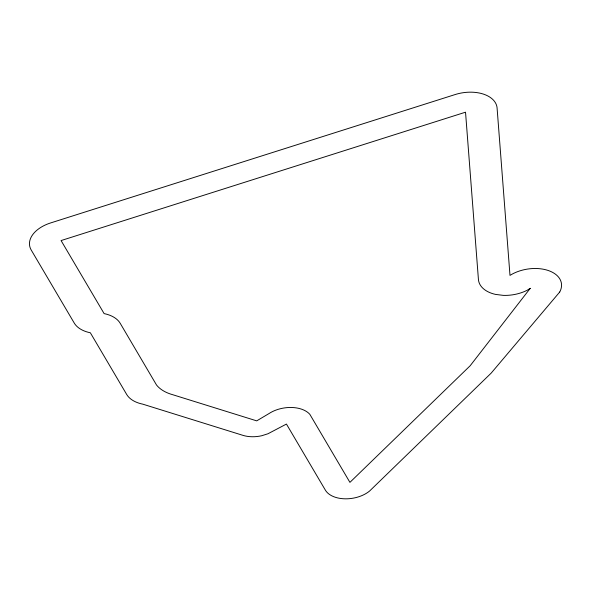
<?xml version="1.0" encoding="UTF-8"?>
<svg xmlns="http://www.w3.org/2000/svg" width="591" height="591" viewBox="0 0 591 591"><rect width="100%" height="100%" fill="white"/><g stroke="black" fill="none" stroke-linecap="round" stroke-linejoin="round"><path stroke-width="0.89" d="M530.23 288.334L470.155 365.763L349.924 482.367L309.861 414.372A26.418 16.267 -9.2 0 0 269.016 413.56L256.708 420.866L172.631 394.685A41.533 25.568 -9.2 0 1 156.512 384.992L120.202 323.299A31.862 19.614 -9.2 0 0 104.112 313.607L61.072 240.559L465.531 112.194L478.429 279.477A31.855 19.614 -9.2 0 0 495.517 294.399L503.281 295.374A31.855 19.614 -9.2 0 0 527.083 290.314L530.23 288.334M559.714 292.02L491.173 373.12L369.589 491.032A26.196 16.127 -9.2 0 1 325.382 490.153L286.443 424.065L267.974 433.757L261.791 435.722A25.28 15.565 -9.2 0 1 242.938 435.353L142.778 404.155A31.862 19.614 -9.2 0 1 126.688 394.456L90.349 332.777A31.862 19.614 -9.2 0 1 74.259 323.078L31.22 250.03A31.862 19.614 -9.2 0 1 50.686 222.918L455.136 94.553A31.862 19.614 -9.2 0 1 497.053 107.606L509.989 275.391A31.582 19.444 -9.2 0 1 548.093 270.449A31.582 19.444 -9.2 0 1 559.714 292.02"/></g></svg>
